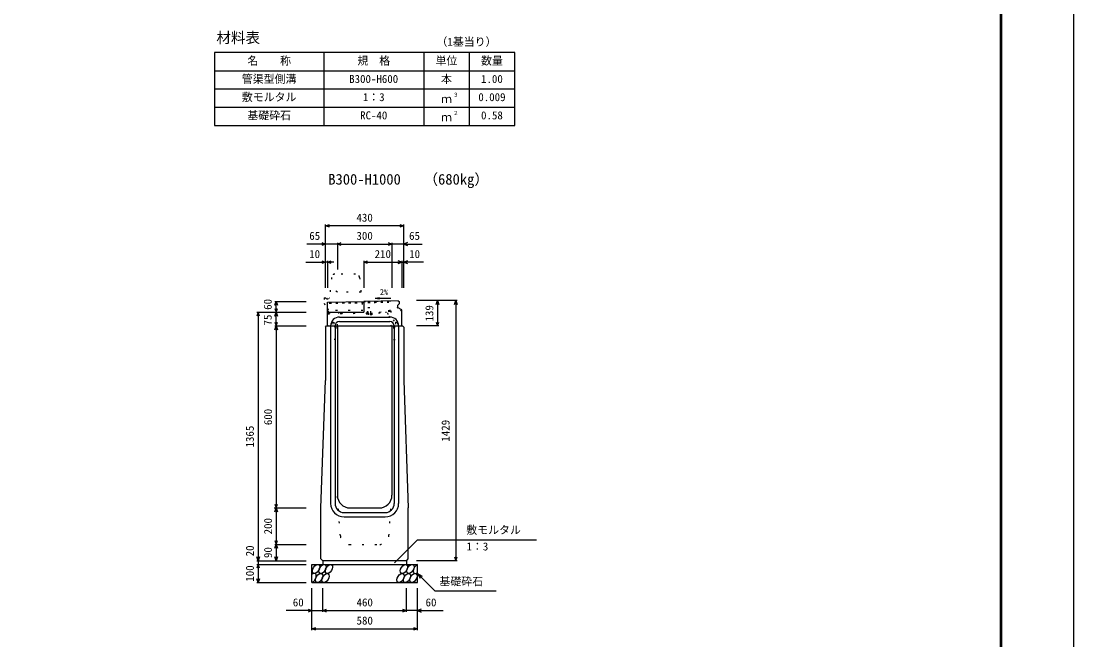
# Model space of a CAD drawing. Units: millimetres, scale not verified. Extents: x -12600 to 12600, y -5940 to 5940.
# Drawn here: x 6811 to 12600, y -783 to 2617 of the extents above; entities that cross this region are included whole.
import ezdxf
from ezdxf.enums import TextEntityAlignment as Align

# ---------------------------------------------------------------- set-up
doc = ezdxf.new("R2010")
doc.units = ezdxf.units.MM
doc.header["$LTSCALE"] = 40
doc.linetypes.add('DOTTED', pattern=[1.75, 0.25, -1.5])
for name, color, linetype, lineweight in [('0-0_DIM', 7, 'Continuous', 25), ('0-1_Defpoints', 5, 'Continuous', 25), ('0-2_HATCH', 6, 'DOTTED', 25), ('0-3_HYO', 3, 'Continuous', 25), ('0-4_HYO2', 4, 'Continuous', 25), ('0-5_OUTLINE', 3, 'Continuous', 25), ('0-6_OUTLINE2', 4, 'DOTTED', 25), ('0-7_TXT', 7, 'Continuous', 25), ('0-8_WAKU', 3, 'Continuous', 25)]:
    doc.layers.add(name, color=color, linetype=linetype, lineweight=lineweight)
doc.styles.add('ＭＳ ゴシック', font='')
doc.styles.get('ＭＳ ゴシック').set_extended_font_data('MS Gothic')

msp = doc.modelspace()

# ---------------------------------------------------------------- linework, layer by layer
at = {"layer": '0-0_DIM'}
for p, q in [((8485, 1151.46), (8485, 1498.96)), ((8915, 1491.46), (8485, 1491.46)), ((8915, 1151.46), (8915, 1498.96)), ((8485, 1391.46), (8383.02, 1391.46)), ((8550, 1391.46), (8485, 1391.46)), ((8550, 1398.96), (8550, 1251.46)), ((8550, 1391.46), (8850, 1391.46)), ((8850, 1398.96), (8850, 1151.46)), ((8915, 1391.46), (8850, 1391.46)), ((8915, 1391.46), (9016.98, 1391.46)), ((8376.62, 1291.46), (8485, 1291.46)), ((8495, 1291.46), (8485, 1291.46)), ((8495, 1298.96), (8495, 1151.46)), ((8531.3, 1291.46), (8495, 1291.46)), ((8695, 1298.96), (8695, 1151.46)), ((8695, 1291.46), (8905, 1291.46)), ((8905, 1298.96), (8905, 1151.46)), ((8905, 1291.46), (8915, 1291.46)), ((9023.38, 1291.46), (8915, 1291.46)), ((8206.5, 1076.46), (8379, 1076.46)), ((8214, 1016.46), (8214, 1076.46)), ((9208.5, 1080.46), (8986, 1080.46)), ((9101, 1080.46), (9101, 941.46)), ((9201, 1080.46), (9201, -348.54)), ((8106.5, 1016.46), (8379, 1016.46)), ((8114, 1016.46), (8114, -348.54)), ((8214, 941.46), (8214, 1016.46)), ((8206.5, 941.46), (8379, 941.46)), ((9108.5, 941.46), (8986, 941.46)), ((8203.25, -58.54), (8375.75, -58.54)), ((8206.5, -58.54), (8379, -58.54)), ((8206.5, -258.54), (8379, -258.54)), ((8214, -258.54), (8214, -348.54)), ((8863.77, -359.35), (8990, -233.11)), ((8990, -233.11), (9644.81, -233.11)), ((8106.5, -348.54), (8379, -348.54)), ((8106.5, -368.54), (8379, -368.54)), ((8114, -348.54), (8114, -368.54)), ((8114, -368.54), (8114, -468.54)), ((9208.5, -348.54), (8986, -348.54)), ((8990, -418.54), (9085.76, -514.29)), ((8990, -418.54), (9015.98, -433.54)), ((8990, -418.54), (9005, -444.52)), ((8106.5, -468.54), (8379, -468.54)), ((8410, -729.9), (8410, -498.54)), ((8470, -629.9), (8470, -498.54)), ((8930, -629.9), (8930, -498.54)), ((8990, -729.9), (8990, -498.54)), ((9085.76, -514.29), (9423.31, -514.29)), ((8410, -622.4), (8268.21, -622.4)), ((8410, -622.4), (8470, -622.4)), ((8470, -622.4), (8930, -622.4)), ((8990, -622.4), (8930, -622.4)), ((8990, -622.4), (9131.79, -622.4)), ((8410, -722.4), (8990, -722.4))]:
    msp.add_line(p, q, dxfattribs=at)
for points in [[(8506.14, 1483.77), (8485, 1491.46), (8506.14, 1499.16)], [(8893.86, 1499.16), (8915, 1491.46), (8893.86, 1483.77)], [(8463.86, 1399.16), (8485, 1391.46), (8463.86, 1383.77)], [(8571.14, 1383.77), (8550, 1391.46), (8571.14, 1399.16)], [(8828.86, 1399.16), (8850, 1391.46), (8828.86, 1383.77)], [(8936.14, 1399.16), (8915, 1391.46), (8936.14, 1383.77)], [(8463.86, 1299.16), (8485, 1291.46), (8463.86, 1283.77)], [(8516.14, 1283.77), (8495, 1291.46), (8516.14, 1299.16)], [(8716.14, 1283.77), (8695, 1291.46), (8716.14, 1299.16)], [(8883.86, 1283.77), (8905, 1291.46), (8883.86, 1299.16)], [(8936.14, 1299.16), (8915, 1291.46), (8936.14, 1283.77)], [(8206.3, 1055.32), (8214, 1076.46), (8221.7, 1055.32)], [(9093.3, 1059.32), (9101, 1080.46), (9108.7, 1059.32)], [(9193.3, 1059.32), (9201, 1080.46), (9208.7, 1059.32)], [(8121.7, 995.32), (8114, 1016.46), (8106.3, 995.32)], [(8206.3, 1037.61), (8214, 1016.46), (8221.7, 1037.61)], [(8206.3, 995.32), (8214, 1016.46), (8221.7, 995.32)], [(8206.3, 962.61), (8214, 941.46), (8221.7, 962.61)], [(8206.3, 920.32), (8214, 941.46), (8221.7, 920.32)], [(8214, 941.46), (8214, -58.54), (8214, -258.54)], [(9093.3, 962.61), (9101, 941.46), (9108.7, 962.61)], [(8206.3, -37.39), (8214, -58.54), (8221.7, -37.39)], [(8206.3, -79.68), (8214, -58.54), (8221.7, -79.68)], [(8206.3, -237.39), (8214, -258.54), (8221.7, -237.39)], [(8206.3, -279.68), (8214, -258.54), (8221.7, -279.68)], [(8121.7, -327.39), (8114, -348.54), (8106.3, -327.39)], [(8221.7, -327.39), (8214, -348.54), (8206.3, -327.39)], [(9193.3, -327.39), (9201, -348.54), (9208.7, -327.39)], [(8121.7, -389.68), (8114, -368.54), (8106.3, -389.68)], [(8121.7, -447.39), (8114, -468.54), (8106.3, -447.39)], [(8388.86, -614.71), (8410, -622.4), (8388.86, -630.1)], [(8491.14, -630.1), (8470, -622.4), (8491.14, -614.71)], [(8908.86, -614.71), (8930, -622.4), (8908.86, -630.1)], [(9011.14, -614.71), (8990, -622.4), (9011.14, -630.1)], [(8431.14, -730.1), (8410, -722.4), (8431.14, -714.71)], [(8968.86, -714.71), (8990, -722.4), (8968.86, -730.1)]]:
    msp.add_lwpolyline(points, dxfattribs=at)
at = {"layer": '0-1_Defpoints'}
msp.add_lwpolyline([(-4200, -5940), (12600, -5940), (12600, 5940), (-4200, 5940)], close=True, dxfattribs=at)
at = {"layer": '0-2_HATCH', "linetype": 'Continuous'}
for p, q in [((8495, 1072.65), (8695, 1076.46)), ((8496.23, 1008.16), (8495, 1072.65))]:
    msp.add_line(p, q, dxfattribs=at)
at = {"layer": '0-2_HATCH'}
for p, q in [((8500.64, 1012.75), (8499.5, 1072.74)), ((8507.3, 1072.89), (8508.44, 1012.9)), ((8510.8, 1072.96), (8511.94, 1012.97)), ((8514.3, 1073.02), (8515.44, 1013.03)), ((8542.59, 1073.56), (8543.74, 1013.57)), ((8546.09, 1073.63), (8547.24, 1013.64)), ((8549.59, 1073.69), (8550.74, 1013.71)), ((8577.89, 1074.23), (8579.03, 1014.24)), ((8581.39, 1074.3), (8582.53, 1014.31)), ((8584.89, 1074.37), (8586.03, 1014.38)), ((8613.18, 1074.9), (8614.32, 1014.92)), ((8616.68, 1074.97), (8617.82, 1014.98)), ((8620.18, 1075.04), (8621.32, 1015.05)), ((8648.47, 1075.58), (8649.62, 1015.59)), ((8651.97, 1075.64), (8653.12, 1015.66)), ((8655.47, 1075.71), (8656.62, 1015.72)), ((8684.17, 1076.26), (8685.31, 1016.27)), ((8687.27, 1076.32), (8688.41, 1016.33)), ((8691.17, 1076.39), (8692.31, 1016.4)), ((8695, 1076.46), (8843.94, 1079.3)), ((8717.62, 1042.39), (8733.61, 1042.69)), ((8718.19, 1012.39), (8717.62, 1042.39)), ((8719.06, 1076.92), (8720.2, 1016.93)), ((8722.56, 1076.99), (8723.79, 1012.5)), ((8726.06, 1077.05), (8727.2, 1017.07)), ((8734.18, 1012.7), (8733.61, 1042.69)), ((8754.36, 1077.59), (8755.5, 1017.6)), ((8757.85, 1077.66), (8759, 1017.67)), ((8761.35, 1077.73), (8762.5, 1017.74)), ((8790.05, 1078.27), (8791.19, 1018.28)), ((8793.15, 1078.33), (8794.38, 1013.84)), ((8797.05, 1078.41), (8798.19, 1018.42)), ((8824.94, 1078.94), (8826.09, 1018.95)), ((8828.44, 1079), (8829.58, 1019.02)), ((8833.08, 1019.08), (8831.94, 1079.07)), ((8840.58, 1019.23), (8839.44, 1079.21)), ((8845.17, 1014.81), (8843.94, 1079.3)), ((8496.23, 1008.16), (8845.17, 1014.81)), ((8500.64, 1012.75), (8840.58, 1019.23)), ((8556.96, 1013.82), (8557.05, 1009.32)), ((8712.32, 1012.28), (8740.01, 1012.81)), ((8712.32, 1012.28), (8712.51, 1002.28)), ((8740.2, 1002.81), (8712.51, 1002.28)), ((8720.7, 1012.44), (8720.89, 1002.44)), ((8731.67, 1012.65), (8731.86, 1002.65)), ((8740.01, 1012.81), (8740.2, 1002.81)), ((8815.59, 1018.75), (8815.67, 1014.25))]:
    msp.add_line(p, q, dxfattribs=at)
at = {"layer": '0-2_HATCH', "linetype": 'Continuous'}
for centre in [(8432.89, -393.54), (8468.37, -393.54), (8503.84, -393.54), (8916.05, -393.54), (8951.52, -393.54), (8449.77, -443.54), (8485.25, -443.54), (8897.45, -443.54), (8932.93, -443.54), (8968.41, -443.54)]:
    msp.add_ellipse(centre, major_axis=(14.54, 23.54), ratio=0.5792, dxfattribs=at)
for centre, start_param, end_param in [((8987, -393.54), 0.6666252, 4.1103269), ((8414.3, -443.54), 3.7419964, 7.318141)]:
    msp.add_ellipse(centre, major_axis=(14.54, 23.54), ratio=0.5792, start_param=start_param, end_param=end_param, dxfattribs=at)
at = {"layer": '0-3_HYO'}
for p, q in [((8475, 2443.36), (8475, 2043.36)), ((9025, 2443.36), (9025, 2043.36)), ((9275, 2443.36), (9275, 2043.36)), ((7875, 2343.36), (9525, 2343.36))]:
    msp.add_line(p, q, dxfattribs=at)
msp.add_lwpolyline([(7875, 2043.36), (9525, 2043.36), (9525, 2443.36), (7875, 2443.36)], close=True, dxfattribs=at)
at = {"layer": '0-4_HYO2'}
for p, q in [((7875, 2243.36), (9525, 2243.36)), ((7875, 2143.36), (9525, 2143.36))]:
    msp.add_line(p, q, dxfattribs=at)
at = {"layer": '0-5_OUTLINE', "linetype": 'DOTTED'}
for p, q in [((8650.46, 1226.41), (8536.66, 1226.41)), ((8518.19, 1208.41), (8507, 1096.46)), ((8671.8, 1208.45), (8690, 1026.46)), ((8477, 1096.46), (8477, 1066.46)), ((8477, 1096.46), (8485, 1096.46)), ((8477, 1066.46), (8500, 1026.46)), ((8485, 1096.46), (8495, 1086.46)), ((8690, 1026.46), (8500, 1026.46))]:
    msp.add_line(p, q, dxfattribs=at)
at = {"layer": '0-5_OUTLINE'}
for p, q in [((8884, 1080.06), (8695, 1076.46)), ((8695, 1076.46), (8695, 1016.46)), ((8880, 1053.46), (8889, 1063.46)), ((8880, 1053.46), (8880, 1043.46)), ((8905, 1030.46), (8880, 1043.46)), ((8884, 1080.06), (8889, 1075.16)), ((8889, 1075.16), (8889, 1063.46)), ((8495, 1011.46), (8500, 1016.46)), ((8495, 946.46), (8495, 1011.46)), ((8500, 1016.46), (8695, 1016.46)), ((8905, 946.46), (8905, 1030.46)), ((8485, 935.46), (8491, 941.46)), ((8485, 935.46), (8485, 641.46)), ((8491, 941.46), (8909, 941.46)), ((8495, 946.46), (8500, 941.46)), ((8550, 941.46), (8550, 11.46)), ((8850, 941.46), (8850, 11.46)), ((8900, 941.46), (8905, 946.46)), ((8909, 941.46), (8915, 935.46)), ((8915, 935.46), (8915, 641.46)), ((8460, -58.54), (8485, 641.46)), ((8915, 641.46), (8940, -58.54)), ((8460, -338.54), (8460, -58.54)), ((8620, -58.54), (8780, -58.54)), ((8460, -338.54), (8470, -348.54)), ((8410, -368.54), (8990, -368.54)), ((8410, -468.54), (8410, -368.54)), ((8930, -348.54), (8470, -348.54)), ((8470, -348.54), (8470, -368.54)), ((8930, -348.54), (8930, -368.54)), ((8990, -468.54), (8990, -368.54)), ((8410, -468.54), (8990, -468.54))]:
    msp.add_line(p, q, dxfattribs=at)
at = {"layer": '0-5_OUTLINE', "linetype": 'DOTTED'}
msp.add_lwpolyline([(8495, 1086.46), (8505, 1096.46), (8507, 1096.46)], dxfattribs=at)
at = {"layer": '0-5_OUTLINE'}
msp.add_lwpolyline([(8930, -348.54), (8940, -338.54), (8940, -58.54)], dxfattribs=at)
at = {"layer": '0-5_OUTLINE', "linetype": 'DOTTED'}
for centre, start, end in [((8538.1, 1206.46), 94.13229, 174.40835), ((8651.9, 1206.46), 4.08463, 93.6009)]:
    msp.add_arc(centre, 20, start, end, dxfattribs=at)
at = {"layer": '0-5_OUTLINE'}
for centre, start, end in [((8620, 11.46), 180, 270), ((8780, 11.46), 270, 0)]:
    msp.add_arc(centre, 70, start, end, dxfattribs=at)
at = {"layer": '0-6_OUTLINE2'}
for p, q in [((8500, 1026.46), (8507, 1096.46)), ((8832.62, 988.2), (8881.63, 1042.62)), ((8550, 941.46), (8556.72, 1009.32)), ((8825.67, 1014.44), (8845, 941.46)), ((8903.37, 1031.31), (8842.93, 949.28)), ((8542, 936.96), (8486.5, 936.96)), ((8519, 961.96), (8531, 961.96)), ((8519, 961.96), (8519, 936.96)), ((8531, 961.96), (8531, 936.96)), ((8542, 936.96), (8542, 866.96)), ((8858, 936.96), (8858, 866.96)), ((8858, 936.96), (8913.5, 936.96)), ((8869, 961.96), (8881, 961.96)), ((8869, 961.96), (8869, 936.96)), ((8881, 961.96), (8881, 936.96)), ((8542, 866.96), (8486.5, 866.96)), ((8858, 866.96), (8913.5, 866.96)), ((8566.57, -212.23), (8550, 11.46)), ((8833.43, -212.23), (8850, 11.46)), ((8616.43, -258.54), (8783.57, -258.54))]:
    msp.add_line(p, q, dxfattribs=at)
at = {"layer": '0-6_OUTLINE2', "linetype": 'Continuous'}
for p, q in [((8562, 990.46), (8838, 990.46)), ((8513, 941.46), (8513, -33.54)), ((8537, 941.46), (8537, -33.54)), ((8562, 966.46), (8838, 966.46)), ((8863, 941.46), (8863, -33.54)), ((8887, 941.46), (8887, -33.54)), ((8587, -83.54), (8813, -83.54)), ((8587, -107.54), (8813, -107.54))]:
    msp.add_line(p, q, dxfattribs=at)
at = {"layer": '0-6_OUTLINE2'}
msp.add_lwpolyline([(8680, 1126.46), (8550, 1126.46), (8513, 1156.46)], dxfattribs=at)
at = {"layer": '0-6_OUTLINE2', "linetype": 'Continuous'}
for centre, radius, start, end in [((8562, 941.46), 49, 90, 180), ((8838, 941.46), 49, 0, 90), ((8562, 941.46), 25, 90, 180), ((8838, 941.46), 25, 0, 90), ((8587, -33.54), 74, 180, 270), ((8587, -33.54), 50, 180, 270), ((8813, -33.54), 50, 270, 0), ((8813, -33.54), 74, 270, 0)]:
    msp.add_arc(centre, radius, start, end, dxfattribs=at)
at = {"layer": '0-6_OUTLINE2'}
for centre, start, end in [((8616.43, -208.54), 184.23639, 270), ((8783.57, -208.54), 270, 355.76361)]:
    msp.add_arc(centre, 50, start, end, dxfattribs=at)
at = {"layer": '0-7_TXT'}
for q in [(8781.97, 1097.94), (8844.25, 1094.95), (8782.13, 1089.6)]:
    msp.add_line((8758.42, 1093.32), q, dxfattribs=at)
at = {"layer": '0-8_WAKU', "lineweight": 50}
msp.add_lwpolyline([(-3800, -5540), (12200, -5540), (12200, 5540), (-3800, 5540)], close=True, dxfattribs=at)

# ---------------------------------------------------------------- texts
at = {"layer": '0-0_DIM', "style": 'ＭＳ ゴシック'}
for s, p in [('430', (8655, 1501.46)), ('65', (8395.68, 1401.46)), ('300', (8655, 1401.46)), ('65', (8944.32, 1401.46)), ('10', (8395.16, 1301.46)), ('210', (8755, 1301.46)), ('10', (8944.84, 1301.46)), ('敷モルタル', (9258.94, -214.38)), ('1：3', (9259.94, -305.07)), ('基礎砕石', (9111.32, -497.12)), ('60', (8305, -612.4)), ('460', (8655.53, -612.4)), ('60', (9035, -612.4)), ('580', (8655.53, -712.4))]:
    msp.add_text(s, height=43.99, dxfattribs=at).set_placement(p, align=Align.BOTTOM_LEFT)
for s, p in [('60', (8202.16, 1030.08)), ('139', (9091, 965.96)), ('75', (8202.16, 944.32)), ('600', (8204, 396.46)), ('1429', (9180, 305.96)), ('1365', (8104, 273.96)), ('200', (8204, -203.54)), ('20', (8104, -324.22)), ('90', (8204, -333.54)), ('100', (8104, -463.54))]:
    msp.add_text(s, height=43.99, rotation=90, dxfattribs=at).set_placement(p, align=Align.BOTTOM_LEFT)
at = {"layer": '0-7_TXT', "style": 'ＭＳ ゴシック'}
for s, height, p in [('材料表', 58.65, (7885, 2478.36)), ('（1基当り）', 43.99, (9095, 2467.36)), ('名\u3000\u3000称', 43.99, (8055, 2363.36)), ('規\u3000格', 43.99, (8660, 2363.36)), ('単位', 43.99, (9090, 2363.36)), ('数量', 43.99, (9340, 2363.36)), ('管渠型側溝', 43.99, (8025, 2263.36)), ('B300-H600', 43.99, (8615, 2263.36)), ('本', 43.99, (9120, 2263.36)), ('1.00', 43.99, (9340, 2263.36)), ('敷モルタル', 43.99, (8025, 2163.36)), ('1：3', 43.99, (8690, 2163.36)), ('ｍ', 43.99, (9120, 2153.36)), ('３', 21.99, (9185.54, 2193.73)), ('0.009', 43.99, (9325, 2163.36)), ('基礎砕石', 43.99, (8055, 2063.36)), ('RC-40', 43.99, (8675, 2063.36)), ('ｍ', 43.99, (9120, 2053.36)), ('２', 21.99, (9185.54, 2093.73)), ('0.58', 43.99, (9340, 2063.36)), ('B300-H1000', 58.65, (8500, 1700.44)), ('（680kg）', 58.65, (9023.7, 1700.44)), ('2%', 32.99, (8783.76, 1101.06))]:
    msp.add_text(s, height=height, dxfattribs=at).set_placement(p, align=Align.BOTTOM_LEFT)

doc.saveas('drawing.dxf')
